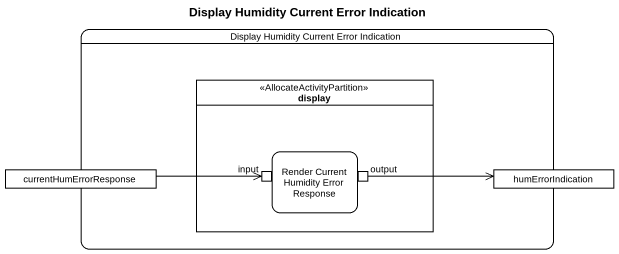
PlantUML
@startuml
title Display Humidity Current Error Indication
hide empty description
state "Display Humidity Current Error Indication" as Display_Humidity_Current {
  state display <<AllocateActivityPartition>> {
    state "Render Current Humidity Error Response" as Render_Current_Humidity {
      state input <<inputPin>>
      state output <<outputPin>>
    }
  }
  state currentHumErrorResponse <<object>>
  state humErrorIndication <<object>>
}
currentHumErrorResponse -right-> input
output -right-> humErrorIndication
@enduml
